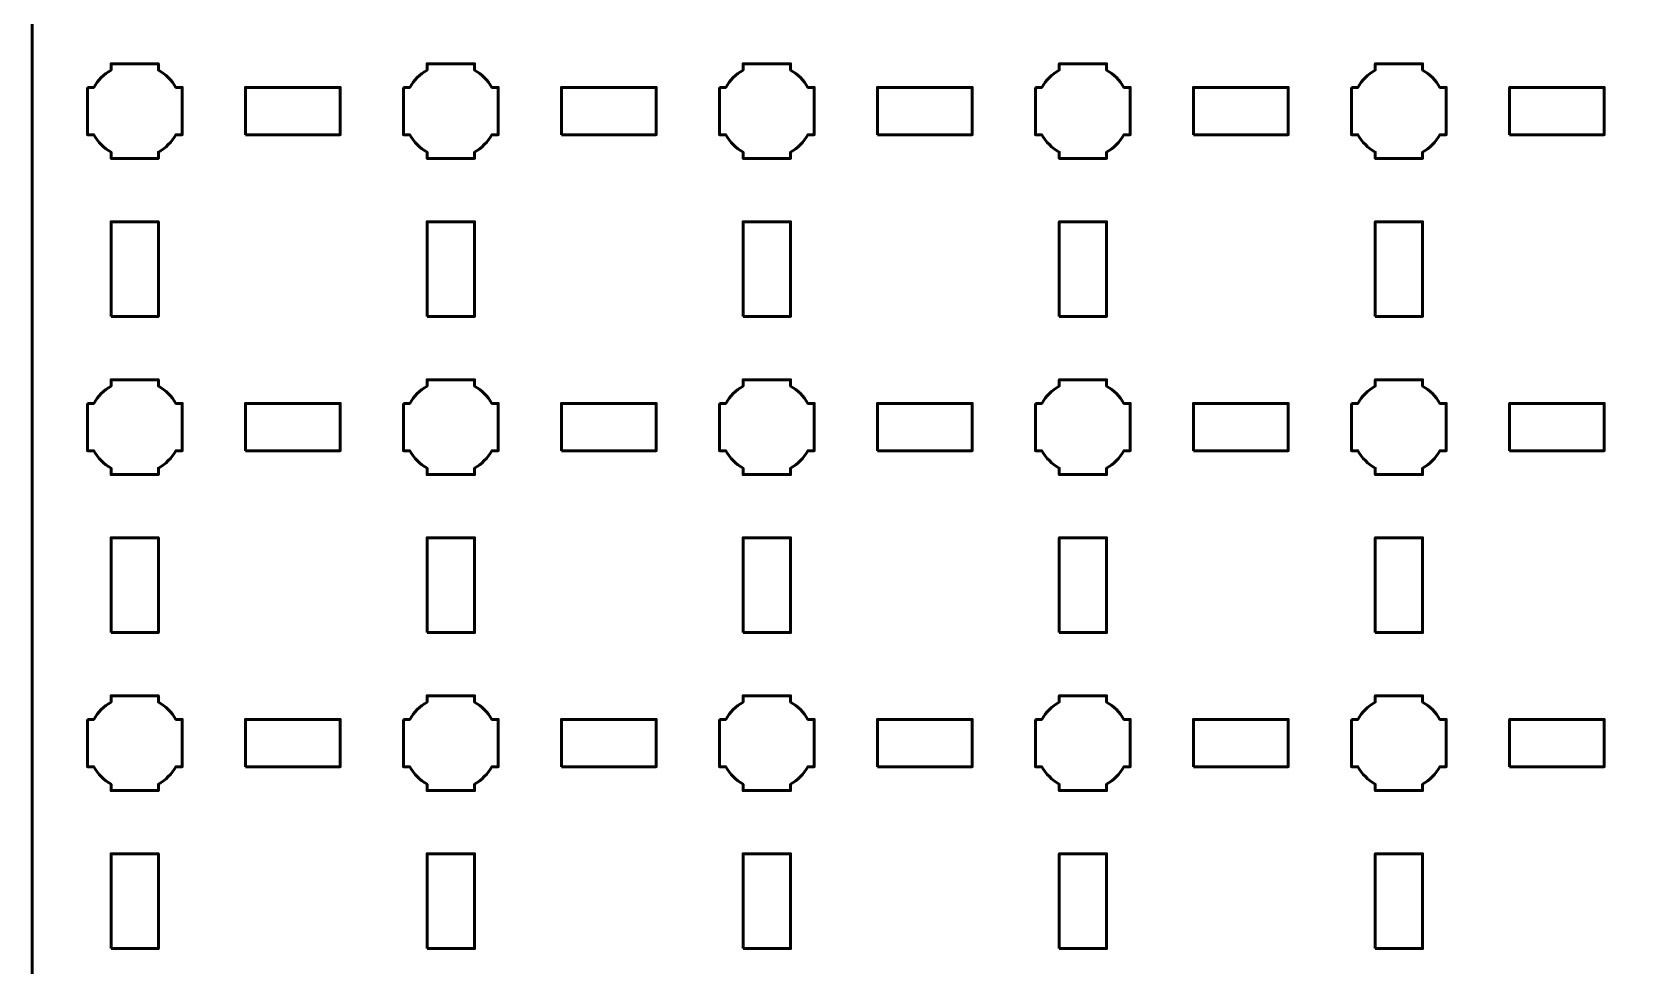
# Model space of a CAD drawing. Header units: centimetres. Extents: x -31.1 to 10.2, y -35.5 to 5.8.
# Drawn here: x -31.15 to -21, y -20.26 to -14.35 of the extents above; entities that cross this region are included whole.
import ezdxf

# ---------------------------------------------------------------- set-up
doc = ezdxf.new("R2010")
doc.units = ezdxf.units.CM
doc.header["$MEASUREMENT"] = 0
doc.layers.add('Layer 1', color=7, linetype='Continuous')

msp = doc.modelspace()

# ---------------------------------------------------------------- linework, layer by layer
at = {"layer": 'Layer 1', "color": 250, "lineweight": 53}
for points in [[(-29.8, -15), (-29.2, -15), (-29.2, -14.7), (-29.8, -14.7), (-29.8, -15)], [(-27.8, -15), (-27.2, -15), (-27.2, -14.7), (-27.8, -14.7), (-27.8, -15)], [(-25.8, -15), (-25.2, -15), (-25.2, -14.7), (-25.8, -14.7), (-25.8, -15)], [(-23.8, -15), (-23.2, -15), (-23.2, -14.7), (-23.8, -14.7), (-23.8, -15)], [(-21.8, -15), (-21.2, -15), (-21.2, -14.7), (-21.8, -14.7), (-21.8, -15)], [(-30.65, -16.15), (-30.35, -16.15), (-30.35, -15.55), (-30.65, -15.55), (-30.65, -16.15)], [(-28.65, -16.15), (-28.35, -16.15), (-28.35, -15.55), (-28.65, -15.55), (-28.65, -16.15)], [(-26.65, -16.15), (-26.35, -16.15), (-26.35, -15.55), (-26.65, -15.55), (-26.65, -16.15)], [(-24.65, -16.15), (-24.35, -16.15), (-24.35, -15.55), (-24.65, -15.55), (-24.65, -16.15)], [(-22.65, -16.15), (-22.35, -16.15), (-22.35, -15.55), (-22.65, -15.55), (-22.65, -16.15)], [(-29.8, -17), (-29.2, -17), (-29.2, -16.7), (-29.8, -16.7), (-29.8, -17)], [(-27.8, -17), (-27.2, -17), (-27.2, -16.7), (-27.8, -16.7), (-27.8, -17)], [(-25.8, -17), (-25.2, -17), (-25.2, -16.7), (-25.8, -16.7), (-25.8, -17)], [(-23.8, -17), (-23.2, -17), (-23.2, -16.7), (-23.8, -16.7), (-23.8, -17)], [(-21.8, -17), (-21.2, -17), (-21.2, -16.7), (-21.8, -16.7), (-21.8, -17)], [(-30.65, -18.15), (-30.35, -18.15), (-30.35, -17.55), (-30.65, -17.55), (-30.65, -18.15)], [(-28.65, -18.15), (-28.35, -18.15), (-28.35, -17.55), (-28.65, -17.55), (-28.65, -18.15)], [(-26.65, -18.15), (-26.35, -18.15), (-26.35, -17.55), (-26.65, -17.55), (-26.65, -18.15)], [(-24.65, -18.15), (-24.35, -18.15), (-24.35, -17.55), (-24.65, -17.55), (-24.65, -18.15)], [(-22.65, -18.15), (-22.35, -18.15), (-22.35, -17.55), (-22.65, -17.55), (-22.65, -18.15)], [(-29.8, -19), (-29.2, -19), (-29.2, -18.7), (-29.8, -18.7), (-29.8, -19)], [(-27.8, -19), (-27.2, -19), (-27.2, -18.7), (-27.8, -18.7), (-27.8, -19)], [(-25.8, -19), (-25.2, -19), (-25.2, -18.7), (-25.8, -18.7), (-25.8, -19)], [(-23.8, -19), (-23.2, -19), (-23.2, -18.7), (-23.8, -18.7), (-23.8, -19)], [(-21.8, -19), (-21.2, -19), (-21.2, -18.7), (-21.8, -18.7), (-21.8, -19)], [(-30.65, -20.15), (-30.35, -20.15), (-30.35, -19.55), (-30.65, -19.55), (-30.65, -20.15)], [(-28.65, -20.15), (-28.35, -20.15), (-28.35, -19.55), (-28.65, -19.55), (-28.65, -20.15)], [(-26.65, -20.15), (-26.35, -20.15), (-26.35, -19.55), (-26.65, -19.55), (-26.65, -20.15)], [(-24.65, -20.15), (-24.35, -20.15), (-24.35, -19.55), (-24.65, -19.55), (-24.65, -20.15)], [(-22.65, -20.15), (-22.35, -20.15), (-22.35, -19.55), (-22.65, -19.55), (-22.65, -20.15)]]:
    msp.add_lwpolyline(points, close=True, dxfattribs=at)
msp.add_open_spline([(-31.15, -35), (-31.15, -35), (-31.15, 5.3), (-31.15, 5.3), (-31.15, 5.3), (-31.15, 5.57609), (-30.92609, 5.8), (-30.65, 5.8), (-30.65, 5.8), (-30.65, 5.8), (9.65, 5.8), (9.65, 5.8), (9.65, 5.8), (9.92609, 5.8), (10.15, 5.57609), (10.15, 5.3), (10.15, 5.3), (10.15, 5.3), (10.15, -35), (10.15, -35), (10.15, -35), (10.15, -35.27609), (9.92609, -35.5), (9.65, -35.5), (9.65, -35.5), (9.65, -35.5), (-30.65, -35.5), (-30.65, -35.5), (-30.65, -35.5), (-30.92609, -35.5), (-31.15, -35.27609), (-31.15, -35)], degree=3, knots=[0, 0, 0, 0, 0.125, 0.125, 0.125, 0.125, 0.25, 0.25, 0.25, 0.25, 0.375, 0.375, 0.375, 0.375, 0.5, 0.5, 0.5, 0.5, 0.625, 0.625, 0.625, 0.625, 0.75, 0.75, 0.75, 0.75, 0.875, 0.875, 0.875, 0.875, 1, 1, 1, 1], dxfattribs=at)
at = {"layer": 'Layer 1', "lineweight": 53}
for points in [[(-30.8, -14.7), (-30.8, -14.7), (-30.75985, -14.7), (-30.75985, -14.7), (-30.75985, -14.7), (-30.7335, -14.65447), (-30.69553, -14.6165), (-30.65, -14.59015), (-30.65, -14.59015), (-30.65, -14.59015), (-30.65, -14.55), (-30.65, -14.55), (-30.65, -14.55), (-30.65, -14.55), (-30.5, -14.55), (-30.5, -14.55), (-30.5, -14.55), (-30.5, -14.55), (-30.35, -14.55), (-30.35, -14.55), (-30.35, -14.55), (-30.35, -14.55), (-30.35, -14.59015), (-30.35, -14.59015), (-30.35, -14.59015), (-30.30447, -14.6165), (-30.2665, -14.65447), (-30.24015, -14.7), (-30.24015, -14.7), (-30.24015, -14.7), (-30.2, -14.7), (-30.2, -14.7), (-30.2, -14.7), (-30.2, -14.7), (-30.2, -14.85), (-30.2, -14.85), (-30.2, -14.85), (-30.2, -14.85), (-30.2, -15), (-30.2, -15), (-30.2, -15), (-30.2, -15), (-30.24015, -15), (-30.24015, -15), (-30.24015, -15), (-30.2665, -15.04553), (-30.30447, -15.0835), (-30.35, -15.10985), (-30.35, -15.10985), (-30.35, -15.10985), (-30.35, -15.15), (-30.35, -15.15), (-30.35, -15.15), (-30.35, -15.15), (-30.5, -15.15), (-30.5, -15.15), (-30.5, -15.15), (-30.5, -15.15), (-30.65, -15.15), (-30.65, -15.15), (-30.65, -15.15), (-30.65, -15.15), (-30.65, -15.10985), (-30.65, -15.10985), (-30.65, -15.10985), (-30.69553, -15.0835), (-30.7335, -15.04553), (-30.75985, -15), (-30.75985, -15), (-30.75985, -15), (-30.8, -15), (-30.8, -15), (-30.8, -15), (-30.8, -15), (-30.8, -14.85), (-30.8, -14.85), (-30.8, -14.85), (-30.8, -14.85), (-30.8, -14.7), (-30.8, -14.7)], [(-28.8, -14.7), (-28.8, -14.7), (-28.75985, -14.7), (-28.75985, -14.7), (-28.75985, -14.7), (-28.7335, -14.65447), (-28.69553, -14.6165), (-28.65, -14.59015), (-28.65, -14.59015), (-28.65, -14.59015), (-28.65, -14.55), (-28.65, -14.55), (-28.65, -14.55), (-28.65, -14.55), (-28.5, -14.55), (-28.5, -14.55), (-28.5, -14.55), (-28.5, -14.55), (-28.35, -14.55), (-28.35, -14.55), (-28.35, -14.55), (-28.35, -14.55), (-28.35, -14.59015), (-28.35, -14.59015), (-28.35, -14.59015), (-28.30447, -14.6165), (-28.2665, -14.65447), (-28.24015, -14.7), (-28.24015, -14.7), (-28.24015, -14.7), (-28.2, -14.7), (-28.2, -14.7), (-28.2, -14.7), (-28.2, -14.7), (-28.2, -14.85), (-28.2, -14.85), (-28.2, -14.85), (-28.2, -14.85), (-28.2, -15), (-28.2, -15), (-28.2, -15), (-28.2, -15), (-28.24015, -15), (-28.24015, -15), (-28.24015, -15), (-28.2665, -15.04553), (-28.30447, -15.0835), (-28.35, -15.10985), (-28.35, -15.10985), (-28.35, -15.10985), (-28.35, -15.15), (-28.35, -15.15), (-28.35, -15.15), (-28.35, -15.15), (-28.5, -15.15), (-28.5, -15.15), (-28.5, -15.15), (-28.5, -15.15), (-28.65, -15.15), (-28.65, -15.15), (-28.65, -15.15), (-28.65, -15.15), (-28.65, -15.10985), (-28.65, -15.10985), (-28.65, -15.10985), (-28.69553, -15.0835), (-28.7335, -15.04553), (-28.75985, -15), (-28.75985, -15), (-28.75985, -15), (-28.8, -15), (-28.8, -15), (-28.8, -15), (-28.8, -15), (-28.8, -14.85), (-28.8, -14.85), (-28.8, -14.85), (-28.8, -14.85), (-28.8, -14.7), (-28.8, -14.7)], [(-26.8, -14.7), (-26.8, -14.7), (-26.75985, -14.7), (-26.75985, -14.7), (-26.75985, -14.7), (-26.7335, -14.65447), (-26.69553, -14.6165), (-26.65, -14.59015), (-26.65, -14.59015), (-26.65, -14.59015), (-26.65, -14.55), (-26.65, -14.55), (-26.65, -14.55), (-26.65, -14.55), (-26.5, -14.55), (-26.5, -14.55), (-26.5, -14.55), (-26.5, -14.55), (-26.35, -14.55), (-26.35, -14.55), (-26.35, -14.55), (-26.35, -14.55), (-26.35, -14.59015), (-26.35, -14.59015), (-26.35, -14.59015), (-26.30447, -14.6165), (-26.2665, -14.65447), (-26.24015, -14.7), (-26.24015, -14.7), (-26.24015, -14.7), (-26.2, -14.7), (-26.2, -14.7), (-26.2, -14.7), (-26.2, -14.7), (-26.2, -14.85), (-26.2, -14.85), (-26.2, -14.85), (-26.2, -14.85), (-26.2, -15), (-26.2, -15), (-26.2, -15), (-26.2, -15), (-26.24015, -15), (-26.24015, -15), (-26.24015, -15), (-26.2665, -15.04553), (-26.30447, -15.0835), (-26.35, -15.10985), (-26.35, -15.10985), (-26.35, -15.10985), (-26.35, -15.15), (-26.35, -15.15), (-26.35, -15.15), (-26.35, -15.15), (-26.5, -15.15), (-26.5, -15.15), (-26.5, -15.15), (-26.5, -15.15), (-26.65, -15.15), (-26.65, -15.15), (-26.65, -15.15), (-26.65, -15.15), (-26.65, -15.10985), (-26.65, -15.10985), (-26.65, -15.10985), (-26.69553, -15.0835), (-26.7335, -15.04553), (-26.75985, -15), (-26.75985, -15), (-26.75985, -15), (-26.8, -15), (-26.8, -15), (-26.8, -15), (-26.8, -15), (-26.8, -14.85), (-26.8, -14.85), (-26.8, -14.85), (-26.8, -14.85), (-26.8, -14.7), (-26.8, -14.7)], [(-24.8, -14.7), (-24.8, -14.7), (-24.75985, -14.7), (-24.75985, -14.7), (-24.75985, -14.7), (-24.7335, -14.65447), (-24.69553, -14.6165), (-24.65, -14.59015), (-24.65, -14.59015), (-24.65, -14.59015), (-24.65, -14.55), (-24.65, -14.55), (-24.65, -14.55), (-24.65, -14.55), (-24.5, -14.55), (-24.5, -14.55), (-24.5, -14.55), (-24.5, -14.55), (-24.35, -14.55), (-24.35, -14.55), (-24.35, -14.55), (-24.35, -14.55), (-24.35, -14.59015), (-24.35, -14.59015), (-24.35, -14.59015), (-24.30447, -14.6165), (-24.2665, -14.65447), (-24.24015, -14.7), (-24.24015, -14.7), (-24.24015, -14.7), (-24.2, -14.7), (-24.2, -14.7), (-24.2, -14.7), (-24.2, -14.7), (-24.2, -14.85), (-24.2, -14.85), (-24.2, -14.85), (-24.2, -14.85), (-24.2, -15), (-24.2, -15), (-24.2, -15), (-24.2, -15), (-24.24015, -15), (-24.24015, -15), (-24.24015, -15), (-24.2665, -15.04553), (-24.30447, -15.0835), (-24.35, -15.10985), (-24.35, -15.10985), (-24.35, -15.10985), (-24.35, -15.15), (-24.35, -15.15), (-24.35, -15.15), (-24.35, -15.15), (-24.5, -15.15), (-24.5, -15.15), (-24.5, -15.15), (-24.5, -15.15), (-24.65, -15.15), (-24.65, -15.15), (-24.65, -15.15), (-24.65, -15.15), (-24.65, -15.10985), (-24.65, -15.10985), (-24.65, -15.10985), (-24.69553, -15.0835), (-24.7335, -15.04553), (-24.75985, -15), (-24.75985, -15), (-24.75985, -15), (-24.8, -15), (-24.8, -15), (-24.8, -15), (-24.8, -15), (-24.8, -14.85), (-24.8, -14.85), (-24.8, -14.85), (-24.8, -14.85), (-24.8, -14.7), (-24.8, -14.7)], [(-22.8, -14.7), (-22.8, -14.7), (-22.75985, -14.7), (-22.75985, -14.7), (-22.75985, -14.7), (-22.7335, -14.65447), (-22.69553, -14.6165), (-22.65, -14.59015), (-22.65, -14.59015), (-22.65, -14.59015), (-22.65, -14.55), (-22.65, -14.55), (-22.65, -14.55), (-22.65, -14.55), (-22.5, -14.55), (-22.5, -14.55), (-22.5, -14.55), (-22.5, -14.55), (-22.35, -14.55), (-22.35, -14.55), (-22.35, -14.55), (-22.35, -14.55), (-22.35, -14.59015), (-22.35, -14.59015), (-22.35, -14.59015), (-22.30447, -14.6165), (-22.2665, -14.65447), (-22.24015, -14.7), (-22.24015, -14.7), (-22.24015, -14.7), (-22.2, -14.7), (-22.2, -14.7), (-22.2, -14.7), (-22.2, -14.7), (-22.2, -14.85), (-22.2, -14.85), (-22.2, -14.85), (-22.2, -14.85), (-22.2, -15), (-22.2, -15), (-22.2, -15), (-22.2, -15), (-22.24015, -15), (-22.24015, -15), (-22.24015, -15), (-22.2665, -15.04553), (-22.30447, -15.0835), (-22.35, -15.10985), (-22.35, -15.10985), (-22.35, -15.10985), (-22.35, -15.15), (-22.35, -15.15), (-22.35, -15.15), (-22.35, -15.15), (-22.5, -15.15), (-22.5, -15.15), (-22.5, -15.15), (-22.5, -15.15), (-22.65, -15.15), (-22.65, -15.15), (-22.65, -15.15), (-22.65, -15.15), (-22.65, -15.10985), (-22.65, -15.10985), (-22.65, -15.10985), (-22.69553, -15.0835), (-22.7335, -15.04553), (-22.75985, -15), (-22.75985, -15), (-22.75985, -15), (-22.8, -15), (-22.8, -15), (-22.8, -15), (-22.8, -15), (-22.8, -14.85), (-22.8, -14.85), (-22.8, -14.85), (-22.8, -14.85), (-22.8, -14.7), (-22.8, -14.7)], [(-30.8, -16.7), (-30.8, -16.7), (-30.75985, -16.7), (-30.75985, -16.7), (-30.75985, -16.7), (-30.7335, -16.65447), (-30.69553, -16.6165), (-30.65, -16.59015), (-30.65, -16.59015), (-30.65, -16.59015), (-30.65, -16.55), (-30.65, -16.55), (-30.65, -16.55), (-30.65, -16.55), (-30.5, -16.55), (-30.5, -16.55), (-30.5, -16.55), (-30.5, -16.55), (-30.35, -16.55), (-30.35, -16.55), (-30.35, -16.55), (-30.35, -16.55), (-30.35, -16.59015), (-30.35, -16.59015), (-30.35, -16.59015), (-30.30447, -16.6165), (-30.2665, -16.65447), (-30.24015, -16.7), (-30.24015, -16.7), (-30.24015, -16.7), (-30.2, -16.7), (-30.2, -16.7), (-30.2, -16.7), (-30.2, -16.7), (-30.2, -16.85), (-30.2, -16.85), (-30.2, -16.85), (-30.2, -16.85), (-30.2, -17), (-30.2, -17), (-30.2, -17), (-30.2, -17), (-30.24015, -17), (-30.24015, -17), (-30.24015, -17), (-30.2665, -17.04553), (-30.30447, -17.0835), (-30.35, -17.10985), (-30.35, -17.10985), (-30.35, -17.10985), (-30.35, -17.15), (-30.35, -17.15), (-30.35, -17.15), (-30.35, -17.15), (-30.5, -17.15), (-30.5, -17.15), (-30.5, -17.15), (-30.5, -17.15), (-30.65, -17.15), (-30.65, -17.15), (-30.65, -17.15), (-30.65, -17.15), (-30.65, -17.10985), (-30.65, -17.10985), (-30.65, -17.10985), (-30.69553, -17.0835), (-30.7335, -17.04553), (-30.75985, -17), (-30.75985, -17), (-30.75985, -17), (-30.8, -17), (-30.8, -17), (-30.8, -17), (-30.8, -17), (-30.8, -16.85), (-30.8, -16.85), (-30.8, -16.85), (-30.8, -16.85), (-30.8, -16.7), (-30.8, -16.7)], [(-28.8, -16.7), (-28.8, -16.7), (-28.75985, -16.7), (-28.75985, -16.7), (-28.75985, -16.7), (-28.7335, -16.65447), (-28.69553, -16.6165), (-28.65, -16.59015), (-28.65, -16.59015), (-28.65, -16.59015), (-28.65, -16.55), (-28.65, -16.55), (-28.65, -16.55), (-28.65, -16.55), (-28.5, -16.55), (-28.5, -16.55), (-28.5, -16.55), (-28.5, -16.55), (-28.35, -16.55), (-28.35, -16.55), (-28.35, -16.55), (-28.35, -16.55), (-28.35, -16.59015), (-28.35, -16.59015), (-28.35, -16.59015), (-28.30447, -16.6165), (-28.2665, -16.65447), (-28.24015, -16.7), (-28.24015, -16.7), (-28.24015, -16.7), (-28.2, -16.7), (-28.2, -16.7), (-28.2, -16.7), (-28.2, -16.7), (-28.2, -16.85), (-28.2, -16.85), (-28.2, -16.85), (-28.2, -16.85), (-28.2, -17), (-28.2, -17), (-28.2, -17), (-28.2, -17), (-28.24015, -17), (-28.24015, -17), (-28.24015, -17), (-28.2665, -17.04553), (-28.30447, -17.0835), (-28.35, -17.10985), (-28.35, -17.10985), (-28.35, -17.10985), (-28.35, -17.15), (-28.35, -17.15), (-28.35, -17.15), (-28.35, -17.15), (-28.5, -17.15), (-28.5, -17.15), (-28.5, -17.15), (-28.5, -17.15), (-28.65, -17.15), (-28.65, -17.15), (-28.65, -17.15), (-28.65, -17.15), (-28.65, -17.10985), (-28.65, -17.10985), (-28.65, -17.10985), (-28.69553, -17.0835), (-28.7335, -17.04553), (-28.75985, -17), (-28.75985, -17), (-28.75985, -17), (-28.8, -17), (-28.8, -17), (-28.8, -17), (-28.8, -17), (-28.8, -16.85), (-28.8, -16.85), (-28.8, -16.85), (-28.8, -16.85), (-28.8, -16.7), (-28.8, -16.7)], [(-26.8, -16.7), (-26.8, -16.7), (-26.75985, -16.7), (-26.75985, -16.7), (-26.75985, -16.7), (-26.7335, -16.65447), (-26.69553, -16.6165), (-26.65, -16.59015), (-26.65, -16.59015), (-26.65, -16.59015), (-26.65, -16.55), (-26.65, -16.55), (-26.65, -16.55), (-26.65, -16.55), (-26.5, -16.55), (-26.5, -16.55), (-26.5, -16.55), (-26.5, -16.55), (-26.35, -16.55), (-26.35, -16.55), (-26.35, -16.55), (-26.35, -16.55), (-26.35, -16.59015), (-26.35, -16.59015), (-26.35, -16.59015), (-26.30447, -16.6165), (-26.2665, -16.65447), (-26.24015, -16.7), (-26.24015, -16.7), (-26.24015, -16.7), (-26.2, -16.7), (-26.2, -16.7), (-26.2, -16.7), (-26.2, -16.7), (-26.2, -16.85), (-26.2, -16.85), (-26.2, -16.85), (-26.2, -16.85), (-26.2, -17), (-26.2, -17), (-26.2, -17), (-26.2, -17), (-26.24015, -17), (-26.24015, -17), (-26.24015, -17), (-26.2665, -17.04553), (-26.30447, -17.0835), (-26.35, -17.10985), (-26.35, -17.10985), (-26.35, -17.10985), (-26.35, -17.15), (-26.35, -17.15), (-26.35, -17.15), (-26.35, -17.15), (-26.5, -17.15), (-26.5, -17.15), (-26.5, -17.15), (-26.5, -17.15), (-26.65, -17.15), (-26.65, -17.15), (-26.65, -17.15), (-26.65, -17.15), (-26.65, -17.10985), (-26.65, -17.10985), (-26.65, -17.10985), (-26.69553, -17.0835), (-26.7335, -17.04553), (-26.75985, -17), (-26.75985, -17), (-26.75985, -17), (-26.8, -17), (-26.8, -17), (-26.8, -17), (-26.8, -17), (-26.8, -16.85), (-26.8, -16.85), (-26.8, -16.85), (-26.8, -16.85), (-26.8, -16.7), (-26.8, -16.7)], [(-24.8, -16.7), (-24.8, -16.7), (-24.75985, -16.7), (-24.75985, -16.7), (-24.75985, -16.7), (-24.7335, -16.65447), (-24.69553, -16.6165), (-24.65, -16.59015), (-24.65, -16.59015), (-24.65, -16.59015), (-24.65, -16.55), (-24.65, -16.55), (-24.65, -16.55), (-24.65, -16.55), (-24.5, -16.55), (-24.5, -16.55), (-24.5, -16.55), (-24.5, -16.55), (-24.35, -16.55), (-24.35, -16.55), (-24.35, -16.55), (-24.35, -16.55), (-24.35, -16.59015), (-24.35, -16.59015), (-24.35, -16.59015), (-24.30447, -16.6165), (-24.2665, -16.65447), (-24.24015, -16.7), (-24.24015, -16.7), (-24.24015, -16.7), (-24.2, -16.7), (-24.2, -16.7), (-24.2, -16.7), (-24.2, -16.7), (-24.2, -16.85), (-24.2, -16.85), (-24.2, -16.85), (-24.2, -16.85), (-24.2, -17), (-24.2, -17), (-24.2, -17), (-24.2, -17), (-24.24015, -17), (-24.24015, -17), (-24.24015, -17), (-24.2665, -17.04553), (-24.30447, -17.0835), (-24.35, -17.10985), (-24.35, -17.10985), (-24.35, -17.10985), (-24.35, -17.15), (-24.35, -17.15), (-24.35, -17.15), (-24.35, -17.15), (-24.5, -17.15), (-24.5, -17.15), (-24.5, -17.15), (-24.5, -17.15), (-24.65, -17.15), (-24.65, -17.15), (-24.65, -17.15), (-24.65, -17.15), (-24.65, -17.10985), (-24.65, -17.10985), (-24.65, -17.10985), (-24.69553, -17.0835), (-24.7335, -17.04553), (-24.75985, -17), (-24.75985, -17), (-24.75985, -17), (-24.8, -17), (-24.8, -17), (-24.8, -17), (-24.8, -17), (-24.8, -16.85), (-24.8, -16.85), (-24.8, -16.85), (-24.8, -16.85), (-24.8, -16.7), (-24.8, -16.7)], [(-22.8, -16.7), (-22.8, -16.7), (-22.75985, -16.7), (-22.75985, -16.7), (-22.75985, -16.7), (-22.7335, -16.65447), (-22.69553, -16.6165), (-22.65, -16.59015), (-22.65, -16.59015), (-22.65, -16.59015), (-22.65, -16.55), (-22.65, -16.55), (-22.65, -16.55), (-22.65, -16.55), (-22.5, -16.55), (-22.5, -16.55), (-22.5, -16.55), (-22.5, -16.55), (-22.35, -16.55), (-22.35, -16.55), (-22.35, -16.55), (-22.35, -16.55), (-22.35, -16.59015), (-22.35, -16.59015), (-22.35, -16.59015), (-22.30447, -16.6165), (-22.2665, -16.65447), (-22.24015, -16.7), (-22.24015, -16.7), (-22.24015, -16.7), (-22.2, -16.7), (-22.2, -16.7), (-22.2, -16.7), (-22.2, -16.7), (-22.2, -16.85), (-22.2, -16.85), (-22.2, -16.85), (-22.2, -16.85), (-22.2, -17), (-22.2, -17), (-22.2, -17), (-22.2, -17), (-22.24015, -17), (-22.24015, -17), (-22.24015, -17), (-22.2665, -17.04553), (-22.30447, -17.0835), (-22.35, -17.10985), (-22.35, -17.10985), (-22.35, -17.10985), (-22.35, -17.15), (-22.35, -17.15), (-22.35, -17.15), (-22.35, -17.15), (-22.5, -17.15), (-22.5, -17.15), (-22.5, -17.15), (-22.5, -17.15), (-22.65, -17.15), (-22.65, -17.15), (-22.65, -17.15), (-22.65, -17.15), (-22.65, -17.10985), (-22.65, -17.10985), (-22.65, -17.10985), (-22.69553, -17.0835), (-22.7335, -17.04553), (-22.75985, -17), (-22.75985, -17), (-22.75985, -17), (-22.8, -17), (-22.8, -17), (-22.8, -17), (-22.8, -17), (-22.8, -16.85), (-22.8, -16.85), (-22.8, -16.85), (-22.8, -16.85), (-22.8, -16.7), (-22.8, -16.7)], [(-30.8, -18.7), (-30.8, -18.7), (-30.75985, -18.7), (-30.75985, -18.7), (-30.75985, -18.7), (-30.7335, -18.65447), (-30.69553, -18.6165), (-30.65, -18.59015), (-30.65, -18.59015), (-30.65, -18.59015), (-30.65, -18.55), (-30.65, -18.55), (-30.65, -18.55), (-30.65, -18.55), (-30.5, -18.55), (-30.5, -18.55), (-30.5, -18.55), (-30.5, -18.55), (-30.35, -18.55), (-30.35, -18.55), (-30.35, -18.55), (-30.35, -18.55), (-30.35, -18.59015), (-30.35, -18.59015), (-30.35, -18.59015), (-30.30447, -18.6165), (-30.2665, -18.65447), (-30.24015, -18.7), (-30.24015, -18.7), (-30.24015, -18.7), (-30.2, -18.7), (-30.2, -18.7), (-30.2, -18.7), (-30.2, -18.7), (-30.2, -18.85), (-30.2, -18.85), (-30.2, -18.85), (-30.2, -18.85), (-30.2, -19), (-30.2, -19), (-30.2, -19), (-30.2, -19), (-30.24015, -19), (-30.24015, -19), (-30.24015, -19), (-30.2665, -19.04553), (-30.30447, -19.0835), (-30.35, -19.10985), (-30.35, -19.10985), (-30.35, -19.10985), (-30.35, -19.15), (-30.35, -19.15), (-30.35, -19.15), (-30.35, -19.15), (-30.5, -19.15), (-30.5, -19.15), (-30.5, -19.15), (-30.5, -19.15), (-30.65, -19.15), (-30.65, -19.15), (-30.65, -19.15), (-30.65, -19.15), (-30.65, -19.10985), (-30.65, -19.10985), (-30.65, -19.10985), (-30.69553, -19.0835), (-30.7335, -19.04553), (-30.75985, -19), (-30.75985, -19), (-30.75985, -19), (-30.8, -19), (-30.8, -19), (-30.8, -19), (-30.8, -19), (-30.8, -18.85), (-30.8, -18.85), (-30.8, -18.85), (-30.8, -18.85), (-30.8, -18.7), (-30.8, -18.7)], [(-28.8, -18.7), (-28.8, -18.7), (-28.75985, -18.7), (-28.75985, -18.7), (-28.75985, -18.7), (-28.7335, -18.65447), (-28.69553, -18.6165), (-28.65, -18.59015), (-28.65, -18.59015), (-28.65, -18.59015), (-28.65, -18.55), (-28.65, -18.55), (-28.65, -18.55), (-28.65, -18.55), (-28.5, -18.55), (-28.5, -18.55), (-28.5, -18.55), (-28.5, -18.55), (-28.35, -18.55), (-28.35, -18.55), (-28.35, -18.55), (-28.35, -18.55), (-28.35, -18.59015), (-28.35, -18.59015), (-28.35, -18.59015), (-28.30447, -18.6165), (-28.2665, -18.65447), (-28.24015, -18.7), (-28.24015, -18.7), (-28.24015, -18.7), (-28.2, -18.7), (-28.2, -18.7), (-28.2, -18.7), (-28.2, -18.7), (-28.2, -18.85), (-28.2, -18.85), (-28.2, -18.85), (-28.2, -18.85), (-28.2, -19), (-28.2, -19), (-28.2, -19), (-28.2, -19), (-28.24015, -19), (-28.24015, -19), (-28.24015, -19), (-28.2665, -19.04553), (-28.30447, -19.0835), (-28.35, -19.10985), (-28.35, -19.10985), (-28.35, -19.10985), (-28.35, -19.15), (-28.35, -19.15), (-28.35, -19.15), (-28.35, -19.15), (-28.5, -19.15), (-28.5, -19.15), (-28.5, -19.15), (-28.5, -19.15), (-28.65, -19.15), (-28.65, -19.15), (-28.65, -19.15), (-28.65, -19.15), (-28.65, -19.10985), (-28.65, -19.10985), (-28.65, -19.10985), (-28.69553, -19.0835), (-28.7335, -19.04553), (-28.75985, -19), (-28.75985, -19), (-28.75985, -19), (-28.8, -19), (-28.8, -19), (-28.8, -19), (-28.8, -19), (-28.8, -18.85), (-28.8, -18.85), (-28.8, -18.85), (-28.8, -18.85), (-28.8, -18.7), (-28.8, -18.7)], [(-26.8, -18.7), (-26.8, -18.7), (-26.75985, -18.7), (-26.75985, -18.7), (-26.75985, -18.7), (-26.7335, -18.65447), (-26.69553, -18.6165), (-26.65, -18.59015), (-26.65, -18.59015), (-26.65, -18.59015), (-26.65, -18.55), (-26.65, -18.55), (-26.65, -18.55), (-26.65, -18.55), (-26.5, -18.55), (-26.5, -18.55), (-26.5, -18.55), (-26.5, -18.55), (-26.35, -18.55), (-26.35, -18.55), (-26.35, -18.55), (-26.35, -18.55), (-26.35, -18.59015), (-26.35, -18.59015), (-26.35, -18.59015), (-26.30447, -18.6165), (-26.2665, -18.65447), (-26.24015, -18.7), (-26.24015, -18.7), (-26.24015, -18.7), (-26.2, -18.7), (-26.2, -18.7), (-26.2, -18.7), (-26.2, -18.7), (-26.2, -18.85), (-26.2, -18.85), (-26.2, -18.85), (-26.2, -18.85), (-26.2, -19), (-26.2, -19), (-26.2, -19), (-26.2, -19), (-26.24015, -19), (-26.24015, -19), (-26.24015, -19), (-26.2665, -19.04553), (-26.30447, -19.0835), (-26.35, -19.10985), (-26.35, -19.10985), (-26.35, -19.10985), (-26.35, -19.15), (-26.35, -19.15), (-26.35, -19.15), (-26.35, -19.15), (-26.5, -19.15), (-26.5, -19.15), (-26.5, -19.15), (-26.5, -19.15), (-26.65, -19.15), (-26.65, -19.15), (-26.65, -19.15), (-26.65, -19.15), (-26.65, -19.10985), (-26.65, -19.10985), (-26.65, -19.10985), (-26.69553, -19.0835), (-26.7335, -19.04553), (-26.75985, -19), (-26.75985, -19), (-26.75985, -19), (-26.8, -19), (-26.8, -19), (-26.8, -19), (-26.8, -19), (-26.8, -18.85), (-26.8, -18.85), (-26.8, -18.85), (-26.8, -18.85), (-26.8, -18.7), (-26.8, -18.7)], [(-24.8, -18.7), (-24.8, -18.7), (-24.75985, -18.7), (-24.75985, -18.7), (-24.75985, -18.7), (-24.7335, -18.65447), (-24.69553, -18.6165), (-24.65, -18.59015), (-24.65, -18.59015), (-24.65, -18.59015), (-24.65, -18.55), (-24.65, -18.55), (-24.65, -18.55), (-24.65, -18.55), (-24.5, -18.55), (-24.5, -18.55), (-24.5, -18.55), (-24.5, -18.55), (-24.35, -18.55), (-24.35, -18.55), (-24.35, -18.55), (-24.35, -18.55), (-24.35, -18.59015), (-24.35, -18.59015), (-24.35, -18.59015), (-24.30447, -18.6165), (-24.2665, -18.65447), (-24.24015, -18.7), (-24.24015, -18.7), (-24.24015, -18.7), (-24.2, -18.7), (-24.2, -18.7), (-24.2, -18.7), (-24.2, -18.7), (-24.2, -18.85), (-24.2, -18.85), (-24.2, -18.85), (-24.2, -18.85), (-24.2, -19), (-24.2, -19), (-24.2, -19), (-24.2, -19), (-24.24015, -19), (-24.24015, -19), (-24.24015, -19), (-24.2665, -19.04553), (-24.30447, -19.0835), (-24.35, -19.10985), (-24.35, -19.10985), (-24.35, -19.10985), (-24.35, -19.15), (-24.35, -19.15), (-24.35, -19.15), (-24.35, -19.15), (-24.5, -19.15), (-24.5, -19.15), (-24.5, -19.15), (-24.5, -19.15), (-24.65, -19.15), (-24.65, -19.15), (-24.65, -19.15), (-24.65, -19.15), (-24.65, -19.10985), (-24.65, -19.10985), (-24.65, -19.10985), (-24.69553, -19.0835), (-24.7335, -19.04553), (-24.75985, -19), (-24.75985, -19), (-24.75985, -19), (-24.8, -19), (-24.8, -19), (-24.8, -19), (-24.8, -19), (-24.8, -18.85), (-24.8, -18.85), (-24.8, -18.85), (-24.8, -18.85), (-24.8, -18.7), (-24.8, -18.7)], [(-22.8, -18.7), (-22.8, -18.7), (-22.75985, -18.7), (-22.75985, -18.7), (-22.75985, -18.7), (-22.7335, -18.65447), (-22.69553, -18.6165), (-22.65, -18.59015), (-22.65, -18.59015), (-22.65, -18.59015), (-22.65, -18.55), (-22.65, -18.55), (-22.65, -18.55), (-22.65, -18.55), (-22.5, -18.55), (-22.5, -18.55), (-22.5, -18.55), (-22.5, -18.55), (-22.35, -18.55), (-22.35, -18.55), (-22.35, -18.55), (-22.35, -18.55), (-22.35, -18.59015), (-22.35, -18.59015), (-22.35, -18.59015), (-22.30447, -18.6165), (-22.2665, -18.65447), (-22.24015, -18.7), (-22.24015, -18.7), (-22.24015, -18.7), (-22.2, -18.7), (-22.2, -18.7), (-22.2, -18.7), (-22.2, -18.7), (-22.2, -18.85), (-22.2, -18.85), (-22.2, -18.85), (-22.2, -18.85), (-22.2, -19), (-22.2, -19), (-22.2, -19), (-22.2, -19), (-22.24015, -19), (-22.24015, -19), (-22.24015, -19), (-22.2665, -19.04553), (-22.30447, -19.0835), (-22.35, -19.10985), (-22.35, -19.10985), (-22.35, -19.10985), (-22.35, -19.15), (-22.35, -19.15), (-22.35, -19.15), (-22.35, -19.15), (-22.5, -19.15), (-22.5, -19.15), (-22.5, -19.15), (-22.5, -19.15), (-22.65, -19.15), (-22.65, -19.15), (-22.65, -19.15), (-22.65, -19.15), (-22.65, -19.10985), (-22.65, -19.10985), (-22.65, -19.10985), (-22.69553, -19.0835), (-22.7335, -19.04553), (-22.75985, -19), (-22.75985, -19), (-22.75985, -19), (-22.8, -19), (-22.8, -19), (-22.8, -19), (-22.8, -19), (-22.8, -18.85), (-22.8, -18.85), (-22.8, -18.85), (-22.8, -18.85), (-22.8, -18.7), (-22.8, -18.7)]]:
    msp.add_open_spline(points, degree=3, knots=[0, 0, 0, 0, 0.05, 0.05, 0.05, 0.05, 0.1, 0.1, 0.1, 0.1, 0.15, 0.15, 0.15, 0.15, 0.2, 0.2, 0.2, 0.2, 0.25, 0.25, 0.25, 0.25, 0.3, 0.3, 0.3, 0.3, 0.35, 0.35, 0.35, 0.35, 0.4, 0.4, 0.4, 0.4, 0.45, 0.45, 0.45, 0.45, 0.5, 0.5, 0.5, 0.5, 0.55, 0.55, 0.55, 0.55, 0.6, 0.6, 0.6, 0.6, 0.65, 0.65, 0.65, 0.65, 0.7, 0.7, 0.7, 0.7, 0.75, 0.75, 0.75, 0.75, 0.8, 0.8, 0.8, 0.8, 0.85, 0.85, 0.85, 0.85, 0.9, 0.9, 0.9, 0.9, 0.95, 0.95, 0.95, 0.95, 1, 1, 1, 1], dxfattribs=at)

doc.saveas('drawing.dxf')
